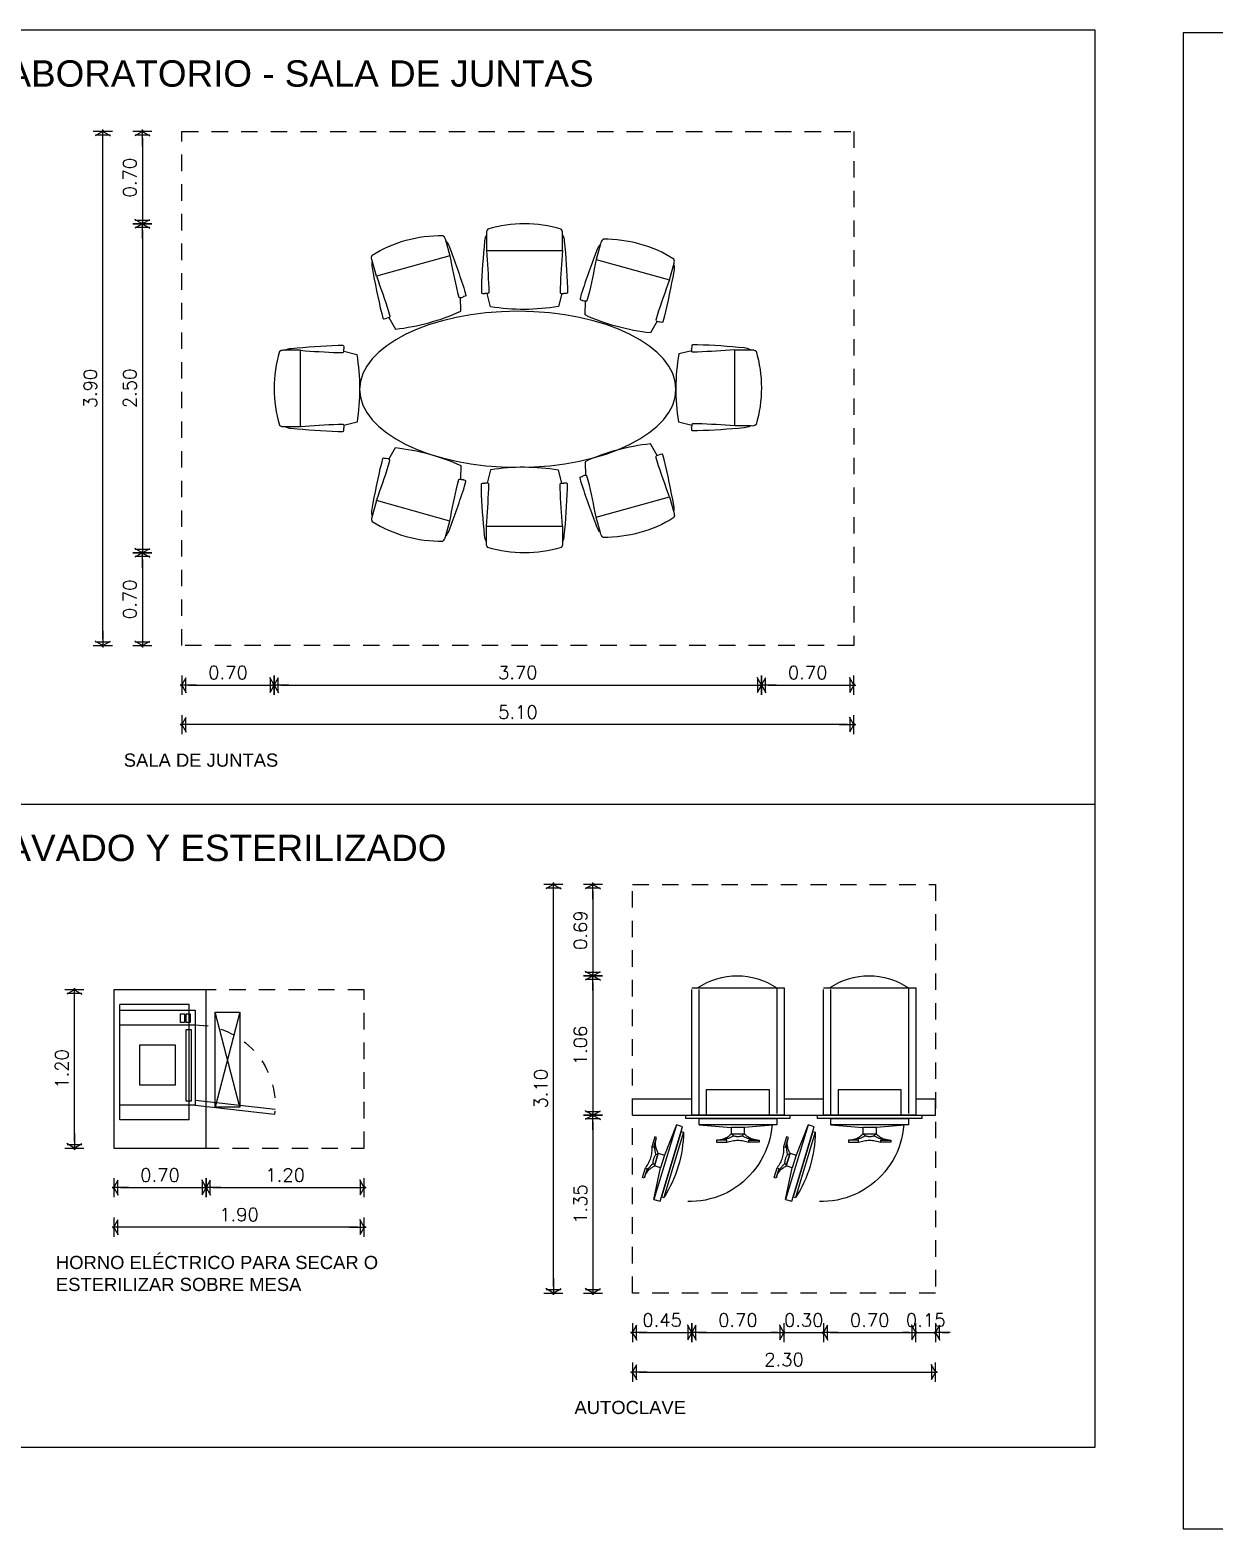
# Model space of a CAD drawing. Header units: millimetres. Extents: x 0 to 53.7, y -32.2 to -5.1.
# Drawn here: x 26.88 to 35.87, y -30.22 to -18.85 of the extents above; entities that cross this region are included whole.
import ezdxf

# ---------------------------------------------------------------- set-up
doc = ezdxf.new("R2010")
doc.units = ezdxf.units.MM
doc.header["$MEASUREMENT"] = 0
doc.linetypes.add('HIDDEN', pattern=[9.525, 6.35, -3.175])
doc.linetypes.add('HIDDEN2', pattern=[0.1875, 0.125, -0.0625])
for name, color, linetype in [('Cot', 8, 'Continuous'), ('Mob', 8, 'Continuous'), ('Mur', 3, 'Continuous'), ('Proy', 9, 'HIDDEN2'), ('Tex', 2, 'Continuous')]:
    doc.layers.add(name, color=color, linetype=linetype)
doc.styles.add('ARIAL', font='arial.ttf')
doc.styles.add('ROMANS', font='romans.shx')
doc.dimstyles.new('PAÑO', dxfattribs={"dimscale": 0.5, "dimtxt": 0.2, "dimasz": 0.1, "dimexe": 0.18, "dimexo": 0.0625, "dimgap": 0.09, "dimtad": 1, "dimzin": 0, "dimdsep": 46, "dimtxsty": 'ROMANS', "dimblk1": 'COTP', "dimblk2": 'COTP', "dimsah": 1, "dimcen": 0.09, "dimse1": 1, "dimse2": 1, "dimclrd": 256, "dimclrt": 2, "dimaunit": 1, "dimadec": 0, "dimazin": 0, "dimtfac": 1, "dimtix": 1, "dimtmove": 2, "dimatfit": 0, "dimldrblk": 'COTP', "dimfxl": 0.18, "dimtolj": 1, "dimtzin": 0, "dimarcsym": 0})

# ---------------------------------------------------------------- blocks, each defined once
blk = doc.blocks.new('2000')
for points in [[(-71.351, -54.526), (-71.928, -54.526), (-71.928, -54.393, -0.165111), (-71.918, -54.365, -0.145244), (-71.361, -54.365, -0.200567), (-71.351, -54.402)], [(-72.183, -54.595), (-72.74, -54.75), (-72.775, -54.622, -0.165111), (-72.774, -54.592, -0.145244), (-72.236, -54.442, -0.200567), (-72.217, -54.476)], [(-71.073, -54.566), (-70.516, -54.722), (-70.481, -54.593, 0.165111), (-70.483, -54.563, 0.145244), (-71.02, -54.414, 0.200567), (-71.04, -54.447)], [(-73.236, -55.287), (-73.236, -55.865), (-73.369, -55.865, -0.165111), (-73.397, -55.855, -0.145244), (-73.397, -55.297, -0.200567), (-73.36, -55.287)], [(-69.941, -55.283), (-69.941, -55.861), (-69.809, -55.861, 0.165111), (-69.78, -55.851, 0.145244), (-69.78, -55.293, 0.200567), (-69.818, -55.283)], [(-72.183, -56.55), (-72.74, -56.395), (-72.775, -56.523, 0.165111), (-72.774, -56.553, 0.145244), (-72.236, -56.703, 0.200567), (-72.217, -56.669)], [(-71.073, -56.578), (-70.516, -56.423), (-70.481, -56.551, -0.165111), (-70.483, -56.582, -0.145244), (-71.02, -56.731, -0.200567), (-71.04, -56.698)], [(-71.351, -56.619), (-71.928, -56.619), (-71.928, -56.752, 0.165111), (-71.918, -56.78, 0.145244), (-71.361, -56.78, 0.200567), (-71.351, -56.742)]]:
    blk.add_lwpolyline(points, format="xyb", close=True)
at = {"elevation": 0.079}
for points in [[(-71.928, -54.408, 0.128213), (-71.942, -54.455, 0.015409), (-71.966, -54.81), (-71.966, -54.847, 0.386304), (-71.959, -54.853, 0.014962), (-71.939, -54.854, 0.014962)], [(-71.351, -54.408, -0.128213), (-71.337, -54.455, -0.015409), (-71.313, -54.81), (-71.313, -54.847, -0.386304), (-71.32, -54.853, -0.014962), (-71.34, -54.854, -0.014962)], [(-71.041, -54.453, 0.128213), (-71.067, -54.494, 0.015409), (-71.185, -54.83), (-71.195, -54.866, 0.386304), (-71.19, -54.873, 0.014962), (-71.171, -54.88, 0.014962)], [(-72.215, -54.481, -0.128213), (-72.189, -54.523, -0.015409), (-72.071, -54.858), (-72.061, -54.894, -0.386304), (-72.067, -54.901, -0.014962), (-72.086, -54.908, -0.014962)], [(-72.772, -54.636, 0.128213), (-72.772, -54.685, 0.015409), (-72.7, -55.033), (-72.69, -55.069, 0.386304), (-72.682, -55.073, 0.014962), (-72.662, -55.069, 0.014962)], [(-70.485, -54.608, -0.128213), (-70.484, -54.657, -0.015409), (-70.556, -55.005), (-70.566, -55.041, -0.386304), (-70.575, -55.044, -0.014962), (-70.595, -55.04, -0.014962)], [(-73.354, -55.287, -0.128213), (-73.307, -55.273, -0.015409), (-72.952, -55.25), (-72.915, -55.25, -0.386304), (-72.909, -55.257, -0.014962), (-72.908, -55.277, -0.014962)], [(-69.823, -55.283, 0.128213), (-69.87, -55.27, 0.015409), (-70.225, -55.246), (-70.262, -55.246, 0.386304), (-70.268, -55.253, 0.014962), (-70.269, -55.273, 0.014962)], [(-73.354, -55.865, 0.128213), (-73.307, -55.879, 0.015409), (-72.952, -55.903), (-72.915, -55.902, 0.386304), (-72.909, -55.895, 0.014962), (-72.908, -55.875, 0.014962)], [(-69.823, -55.861, -0.128213), (-69.87, -55.875, -0.015409), (-70.225, -55.899), (-70.262, -55.899, -0.386304), (-70.268, -55.891, -0.014962), (-70.269, -55.871, -0.014962)], [(-72.772, -56.509, -0.128213), (-72.772, -56.46, -0.015409), (-72.7, -56.112), (-72.69, -56.076, -0.386304), (-72.682, -56.072, -0.014962), (-72.662, -56.076, -0.014962)], [(-70.485, -56.537, 0.128213), (-70.484, -56.488, 0.015409), (-70.556, -56.14), (-70.566, -56.104, 0.386304), (-70.575, -56.101, 0.014962), (-70.595, -56.105, 0.014962)], [(-72.215, -56.664, 0.128213), (-72.189, -56.622, 0.015409), (-72.071, -56.287), (-72.061, -56.251, 0.386304), (-72.067, -56.244, 0.014962), (-72.086, -56.237, 0.014962)], [(-71.928, -56.737, -0.128213), (-71.942, -56.69, -0.015409), (-71.966, -56.335), (-71.966, -56.298, -0.386304), (-71.959, -56.292, -0.014962), (-71.939, -56.291, -0.014962)], [(-71.351, -56.737, 0.128213), (-71.337, -56.69, 0.015409), (-71.313, -56.335), (-71.313, -56.298, 0.386304), (-71.32, -56.292, 0.014962), (-71.34, -56.291, 0.014962)], [(-71.041, -56.692, -0.128213), (-71.067, -56.651, -0.015409), (-71.185, -56.315), (-71.195, -56.279, -0.386304), (-71.19, -56.272, -0.014962), (-71.171, -56.265, -0.014962)]]:
    blk.add_lwpolyline(points, format="xyb", dxfattribs=at)
for points in [[(-71.928, -54.526, -0.012315), (-71.911, -54.81), (-71.911, -54.847, -0.386304), (-71.918, -54.853, -0.014962), (-71.939, -54.854, -0.014962)], [(-71.351, -54.526, 0.012315), (-71.368, -54.81), (-71.368, -54.847, 0.386304), (-71.361, -54.853, 0.014962), (-71.34, -54.854, 0.014962)], [(-71.073, -54.566, -0.012315), (-71.132, -54.844), (-71.142, -54.88, -0.386304), (-71.151, -54.884, -0.014962), (-71.171, -54.88, -0.014962)], [(-72.183, -54.595, 0.012315), (-72.124, -54.873), (-72.114, -54.909, 0.386304), (-72.105, -54.912, 0.014962), (-72.086, -54.908, 0.014962)], [(-72.74, -54.75, -0.012315), (-72.647, -55.019), (-72.637, -55.054, -0.386304), (-72.643, -55.062, -0.014962), (-72.662, -55.069, -0.014962)], [(-70.516, -54.722, 0.012315), (-70.609, -54.99), (-70.619, -55.026, 0.386304), (-70.614, -55.033, 0.014962), (-70.595, -55.04, 0.014962)], [(-72.646, -55.063), (-72.596, -55.151, 0.079983), (-72.099, -55.016), (-72.102, -54.911)], [(-71.922, -54.853), (-71.897, -54.952, 0.079983), (-71.382, -54.954), (-71.357, -54.853)], [(-70.611, -55.035), (-70.661, -55.123, -0.079983), (-71.157, -54.987), (-71.154, -54.883)], [(-73.236, -55.287, 0.012315), (-72.952, -55.304), (-72.915, -55.304, 0.386304), (-72.909, -55.297, 0.014962), (-72.908, -55.277, 0.014962)], [(-72.909, -55.858), (-72.81, -55.834, 0.079983), (-72.808, -55.319), (-72.909, -55.294)], [(-70.268, -55.854), (-70.367, -55.83, -0.079983), (-70.369, -55.315), (-70.268, -55.29)], [(-69.941, -55.283, -0.012315), (-70.225, -55.3), (-70.262, -55.3, -0.386304), (-70.268, -55.293, -0.014962), (-70.269, -55.273, -0.014962)], [(-73.236, -55.865, -0.012315), (-72.952, -55.848), (-72.915, -55.848, -0.386304), (-72.909, -55.855, -0.014962), (-72.908, -55.875, -0.014962)], [(-69.941, -55.861, 0.012315), (-70.225, -55.844), (-70.262, -55.844, 0.386304), (-70.268, -55.851, 0.014962), (-70.269, -55.871, 0.014962)], [(-72.646, -56.082), (-72.596, -55.993, -0.079983), (-72.099, -56.129), (-72.102, -56.233)], [(-70.611, -56.11), (-70.661, -56.022, 0.079983), (-71.157, -56.158), (-71.154, -56.262)], [(-72.74, -56.395, 0.012315), (-72.647, -56.126), (-72.637, -56.09, 0.386304), (-72.643, -56.083, 0.014962), (-72.662, -56.076, 0.014962)], [(-71.922, -56.292), (-71.897, -56.193, -0.079983), (-71.382, -56.191), (-71.357, -56.292)], [(-70.516, -56.423, -0.012315), (-70.609, -56.155), (-70.619, -56.119, -0.386304), (-70.614, -56.111, -0.014962), (-70.595, -56.105, -0.014962)], [(-72.183, -56.55, -0.012315), (-72.124, -56.272), (-72.114, -56.236, -0.386304), (-72.105, -56.233, -0.014962), (-72.086, -56.237, -0.014962)], [(-71.928, -56.619, 0.012315), (-71.911, -56.335), (-71.911, -56.298, 0.386304), (-71.918, -56.292, 0.014962), (-71.939, -56.291, 0.014962)], [(-71.351, -56.619, -0.012315), (-71.368, -56.335), (-71.368, -56.298, -0.386304), (-71.361, -56.292, -0.014962), (-71.34, -56.291, -0.014962)], [(-71.073, -56.578, 0.012315), (-71.132, -56.3), (-71.142, -56.265, 0.386304), (-71.151, -56.261, 0.014962), (-71.171, -56.265, 0.014962)]]:
    blk.add_lwpolyline(points, format="xyb")
for points in [[(-71.351, -54.526), (-71.928, -54.526)], [(-71.073, -54.566), (-70.516, -54.722)], [(-72.183, -54.595), (-72.74, -54.75)], [(-73.236, -55.287), (-73.236, -55.865)], [(-69.941, -55.283), (-69.941, -55.861)], [(-72.183, -56.55), (-72.74, -56.395)], [(-71.073, -56.578), (-70.516, -56.423)], [(-71.351, -56.619), (-71.928, -56.619)]]:
    blk.add_lwpolyline(points)
at = {"extrusion": (0, 0, -1)}
blk.add_ellipse((-71.589, -55.565), major_axis=(1.2, 0), ratio=0.493113, dxfattribs=at)
blk = doc.blocks.new('COTP')
at = {"color": 0}
for p, q in [((-2.24, 0), (0.28, 0)), ((0, -1.45), (0, 1.45))]:
    blk.add_line(p, q, dxfattribs=at)
at = {"color": 2}
for p, q in [((0.1, -0.17), (-0.67, 1.16)), ((0.1, 0.17), (-0.67, -1.16)), ((-0.56, -1.11), (-0.56, 1.11))]:
    blk.add_line(p, q, dxfattribs=at)
blk = doc.blocks.new('*D229')
at = {"layer": 'Cot', "lineweight": -2, "transparency": 16777216}
blk.add_line((27.735, -19.668), (27.735, -20.268), dxfattribs=at)
at = {"layer": 'Defpoints', "color": 0, "transparency": 16777216}
for p in [(28.035, -19.618), (27.735, -20.318), (30.635, -20.318)]:
    blk.add_point(p, dxfattribs=at)
at = {"layer": 'Cot', "lineweight": -2, "transparency": 16777216, "xscale": 0.05, "yscale": 0.05, "zscale": 0.05}
for p, rotation in [((27.735, -19.618), 90), ((27.735, -20.318), 270)]:
    blk.add_blockref('COTP', p, dxfattribs=dict(at, rotation=rotation))
at = {"layer": 'Cot', "color": 2, "transparency": 16777216, "insert": (27.64, -19.968), "char_height": 0.1, "attachment_point": 5, "rotation": 90, "style": 'ROMANS'}
blk.add_mtext('\\A1;0.70', dxfattribs=at)
blk = doc.blocks.new('*D230')
at = {"layer": 'Cot', "lineweight": -2, "transparency": 16777216}
blk.add_line((27.735, -20.368), (27.735, -22.765), dxfattribs=at)
at = {"layer": 'Defpoints', "color": 0, "transparency": 16777216}
for p in [(30.635, -20.318), (27.735, -22.815), (30.635, -22.815)]:
    blk.add_point(p, dxfattribs=at)
at = {"layer": 'Cot', "lineweight": -2, "transparency": 16777216, "xscale": 0.05, "yscale": 0.05, "zscale": 0.05}
for p, rotation in [((27.735, -20.318), 90), ((27.735, -22.815), 270)]:
    blk.add_blockref('COTP', p, dxfattribs=dict(at, rotation=rotation))
at = {"layer": 'Cot', "color": 2, "transparency": 16777216, "insert": (27.64, -21.567), "char_height": 0.1, "attachment_point": 5, "rotation": 90, "style": 'ROMANS'}
blk.add_mtext('\\A1;2.50', dxfattribs=at)
blk = doc.blocks.new('*D231')
at = {"layer": 'Cot', "lineweight": -2, "transparency": 16777216}
blk.add_line((27.735, -22.865), (27.735, -23.468), dxfattribs=at)
at = {"layer": 'Defpoints', "color": 0, "transparency": 16777216}
for p in [(30.635, -22.815), (27.735, -23.518), (28.035, -23.518)]:
    blk.add_point(p, dxfattribs=at)
at = {"layer": 'Cot', "lineweight": -2, "transparency": 16777216, "xscale": 0.05, "yscale": 0.05, "zscale": 0.05}
for p, rotation in [((27.735, -22.815), 90), ((27.735, -23.518), 270)]:
    blk.add_blockref('COTP', p, dxfattribs=dict(at, rotation=rotation))
at = {"layer": 'Cot', "color": 2, "transparency": 16777216, "insert": (27.64, -23.167), "char_height": 0.1, "attachment_point": 5, "rotation": 90, "style": 'ROMANS'}
blk.add_mtext('\\A1;0.70', dxfattribs=at)
blk = doc.blocks.new('*D232')
at = {"layer": 'Cot', "lineweight": -2, "transparency": 16777216}
blk.add_line((27.435, -23.468), (27.435, -19.668), dxfattribs=at)
at = {"layer": 'Defpoints', "color": 0, "transparency": 16777216}
for p in [(27.435, -19.618), (28.035, -19.618), (28.035, -23.518)]:
    blk.add_point(p, dxfattribs=at)
at = {"layer": 'Cot', "lineweight": -2, "transparency": 16777216, "xscale": 0.05, "yscale": 0.05, "zscale": 0.05}
for p, rotation in [((27.435, -19.618), 90), ((27.435, -23.518), 270)]:
    blk.add_blockref('COTP', p, dxfattribs=dict(at, rotation=rotation))
at = {"layer": 'Cot', "color": 2, "transparency": 16777216, "insert": (27.34, -21.568), "char_height": 0.1, "attachment_point": 5, "rotation": 90, "style": 'ROMANS'}
blk.add_mtext('\\A1;3.90', dxfattribs=at)
blk = doc.blocks.new('*D233')
at = {"layer": 'Cot', "lineweight": -2, "transparency": 16777216}
blk.add_line((28.085, -23.818), (28.685, -23.818), dxfattribs=at)
at = {"layer": 'Defpoints', "color": 0, "transparency": 16777216}
for p in [(28.735, -21.567), (28.035, -23.518), (28.735, -23.818)]:
    blk.add_point(p, dxfattribs=at)
at = {"layer": 'Cot', "lineweight": -2, "transparency": 16777216, "xscale": 0.05, "yscale": 0.05, "zscale": 0.05, "rotation": 180}
blk.add_blockref('COTP', (28.035, -23.818), dxfattribs=at)
at = {"layer": 'Cot', "lineweight": -2, "transparency": 16777216, "xscale": 0.05, "yscale": 0.05, "zscale": 0.05}
blk.add_blockref('COTP', (28.735, -23.818), dxfattribs=at)
at = {"layer": 'Cot', "color": 2, "transparency": 16777216, "insert": (28.385, -23.723), "char_height": 0.1, "attachment_point": 5, "style": 'ROMANS'}
blk.add_mtext('\\A1;0.70', dxfattribs=at)
blk = doc.blocks.new('*D234')
at = {"layer": 'Cot', "lineweight": -2, "transparency": 16777216}
blk.add_line((28.785, -23.818), (32.383, -23.818), dxfattribs=at)
at = {"layer": 'Defpoints', "color": 0, "transparency": 16777216}
for p in [(28.735, -21.567), (32.433, -21.563), (32.433, -23.818)]:
    blk.add_point(p, dxfattribs=at)
at = {"layer": 'Cot', "lineweight": -2, "transparency": 16777216, "xscale": 0.05, "yscale": 0.05, "zscale": 0.05, "rotation": 180}
blk.add_blockref('COTP', (28.735, -23.818), dxfattribs=at)
at = {"layer": 'Cot', "lineweight": -2, "transparency": 16777216, "xscale": 0.05, "yscale": 0.05, "zscale": 0.05}
blk.add_blockref('COTP', (32.433, -23.818), dxfattribs=at)
at = {"layer": 'Cot', "color": 2, "transparency": 16777216, "insert": (30.584, -23.723), "char_height": 0.1, "attachment_point": 5, "style": 'ROMANS'}
blk.add_mtext('\\A1;3.70', dxfattribs=at)
blk = doc.blocks.new('*D235')
at = {"layer": 'Cot', "lineweight": -2, "transparency": 16777216}
blk.add_line((32.483, -23.818), (33.085, -23.818), dxfattribs=at)
at = {"layer": 'Defpoints', "color": 0, "transparency": 16777216}
for p in [(32.433, -21.563), (33.135, -23.518), (33.135, -23.818)]:
    blk.add_point(p, dxfattribs=at)
at = {"layer": 'Cot', "lineweight": -2, "transparency": 16777216, "xscale": 0.05, "yscale": 0.05, "zscale": 0.05, "rotation": 180}
blk.add_blockref('COTP', (32.433, -23.818), dxfattribs=at)
at = {"layer": 'Cot', "lineweight": -2, "transparency": 16777216, "xscale": 0.05, "yscale": 0.05, "zscale": 0.05}
blk.add_blockref('COTP', (33.135, -23.818), dxfattribs=at)
at = {"layer": 'Cot', "color": 2, "transparency": 16777216, "insert": (32.784, -23.723), "char_height": 0.1, "attachment_point": 5, "style": 'ROMANS'}
blk.add_mtext('\\A1;0.70', dxfattribs=at)
blk = doc.blocks.new('*D236')
at = {"layer": 'Cot', "lineweight": -2, "transparency": 16777216}
blk.add_line((33.085, -24.118), (28.085, -24.118), dxfattribs=at)
at = {"layer": 'Defpoints', "color": 0, "transparency": 16777216}
for p in [(28.035, -23.518), (33.135, -23.518), (28.035, -24.118)]:
    blk.add_point(p, dxfattribs=at)
at = {"layer": 'Cot', "lineweight": -2, "transparency": 16777216, "xscale": 0.05, "yscale": 0.05, "zscale": 0.05, "rotation": 180}
blk.add_blockref('COTP', (28.035, -24.118), dxfattribs=at)
at = {"layer": 'Cot', "lineweight": -2, "transparency": 16777216, "xscale": 0.05, "yscale": 0.05, "zscale": 0.05}
blk.add_blockref('COTP', (33.135, -24.118), dxfattribs=at)
at = {"layer": 'Cot', "color": 2, "transparency": 16777216, "insert": (30.585, -24.023), "char_height": 0.1, "attachment_point": 5, "style": 'ROMANS'}
blk.add_mtext('\\A1;5.10', dxfattribs=at)
blk = doc.blocks.new('A$C02FB1285')
at = {"linetype": 'HIDDEN', "ltscale": 0.15}
for p, q in [((-0.295, -0.074), (-0.051, -0.095)), ((-0.051, -0.095), (0.051, -0.095)), ((-0.051, -0.143), (-0.051, -0.095)), ((0.295, -0.074), (0.051, -0.095)), ((0.051, -0.095), (0.051, -0.143)), ((0.467, -0.075), (0.558, -0.303)), ((0.051, -0.143), (-0.051, -0.143)), ((0.43, -0.124), (0.413, -0.129)), ((0.604, -0.289), (0.558, -0.303)), ((0.558, -0.303), (0.587, -0.4)), ((0.633, -0.386), (0.604, -0.289)), ((0.604, -0.289), (0.633, -0.386)), ((0.587, -0.4), (0.633, -0.386)), ((0.638, -0.64), (0.587, -0.4)), ((0.58, -0.62), (0.562, -0.625))]:
    blk.add_line(p, q, dxfattribs=at)
for points in [[(-0.35, 0.965), (-0.35, 0), (0.35, 0), (0.35, 0.965)], [(-0.295, 0.965), (-0.295, 0), (0.295, 0), (0.295, 0.965)], [(-0.24, 0), (-0.24, 0.192), (0.24, 0.192), (0.24, 0)], [(-0.395, 0), (-0.395, -0.025), (0.395, -0.025), (0.395, 0)], [(-0.295, -0.025), (-0.295, -0.074), (0.295, -0.074), (0.295, -0.025)], [(0.42, -0.09), (0.467, -0.075), (0.638, -0.64), (0.59, -0.654)], [(-0.161, -0.19), (-0.161, -0.205), (-0.084, -0.205), (-0.084, -0.19)], [(0.161, -0.19), (0.161, -0.205), (0.084, -0.205), (0.084, -0.19)], [(0.617, -0.17), (0.631, -0.166), (0.654, -0.24), (0.639, -0.244)], [(0.71, -0.478), (0.724, -0.474), (0.702, -0.4), (0.688, -0.404)]]:
    blk.add_lwpolyline(points, close=True, dxfattribs=at)
for points in [[(0.413, -0.129), (0.562, -0.625)], [(0.43, -0.124), (0.58, -0.62)]]:
    blk.add_lwpolyline(points, dxfattribs=at)
for centre, radius, start, end in [((0.005, 0.521), 0.536, 55.9415, 124.0585), ((0.368, -0.027), 0.629, 184.3245, 287.9811), ((-0.154, -0.054), 0.136, 272.7239, 319.2287), ((-0.164, 0.054), 0.248, 279.7258, 300.9992), ((0, -0.436), 0.245, 69.9877, 110.0123), ((-0.053, -0.16), 0.0171, 5.8932, 84.0021), ((0, -0.046), 0.118, 252.3941, 287.6059), ((0.053, -0.16), 0.0171, 95.9979, 174.1068), ((0.164, 0.054), 0.248, 239.0008, 260.2742), ((0.154, -0.054), 0.136, 220.7713, 267.2761), ((1.33, -0.123), 0.917, 180.3836, 213.2), ((0.489, -0.216), 0.136, 327.5631, 14.0679), ((0.382, -0.238), 0.248, 345.7926, 7.066), ((0.62, -0.282), 0.0171, 202.7897, 280.8986), ((0.525, -0.366), 0.118, 359.1859, 34.3977), ((0.898, -0.253), 0.245, 176.7795, 216.8041), ((0.65, -0.383), 0.0171, 112.685, 190.7939), ((0.578, -0.511), 0.136, 19.5157, 66.0205), ((0.477, -0.551), 0.248, 26.5175, 47.791)]:
    blk.add_arc(centre, radius, start, end, dxfattribs=at)
blk = doc.blocks.new('*D243')
at = {"layer": 'Cot', "lineweight": -2, "transparency": 16777216}
blk.add_line((31.154, -25.38), (31.154, -25.973), dxfattribs=at)
at = {"layer": 'Defpoints', "color": 0, "transparency": 16777216}
for p in [(31.454, -25.33), (31.154, -26.023), (32.249, -26.023)]:
    blk.add_point(p, dxfattribs=at)
at = {"layer": 'Cot', "lineweight": -2, "transparency": 16777216, "xscale": 0.05, "yscale": 0.05, "zscale": 0.05}
for p, rotation in [((31.154, -25.33), 90), ((31.154, -26.023), 270)]:
    blk.add_blockref('COTP', p, dxfattribs=dict(at, rotation=rotation))
at = {"layer": 'Cot', "color": 2, "transparency": 16777216, "insert": (31.059, -25.677), "char_height": 0.1, "attachment_point": 5, "rotation": 90, "style": 'ROMANS'}
blk.add_mtext('\\A1;0.69', dxfattribs=at)
blk = doc.blocks.new('*D244')
at = {"layer": 'Cot', "lineweight": -2, "transparency": 16777216}
blk.add_line((31.154, -26.073), (31.154, -27.03), dxfattribs=at)
at = {"layer": 'Defpoints', "color": 0, "transparency": 16777216}
for p in [(32.249, -26.023), (31.154, -27.08), (31.859, -27.08)]:
    blk.add_point(p, dxfattribs=at)
at = {"layer": 'Cot', "lineweight": -2, "transparency": 16777216, "xscale": 0.05, "yscale": 0.05, "zscale": 0.05}
for p, rotation in [((31.154, -26.023), 90), ((31.154, -27.08), 270)]:
    blk.add_blockref('COTP', p, dxfattribs=dict(at, rotation=rotation))
at = {"layer": 'Cot', "color": 2, "transparency": 16777216, "insert": (31.059, -26.552), "char_height": 0.1, "attachment_point": 5, "rotation": 90, "style": 'ROMANS'}
blk.add_mtext('\\A1;1.06', dxfattribs=at)
blk = doc.blocks.new('*D245')
at = {"layer": 'Cot', "lineweight": -2, "transparency": 16777216}
blk.add_line((31.154, -27.13), (31.154, -28.38), dxfattribs=at)
at = {"layer": 'Defpoints', "color": 0, "transparency": 16777216}
for p in [(31.859, -27.08), (31.154, -28.43), (31.454, -28.43)]:
    blk.add_point(p, dxfattribs=at)
at = {"layer": 'Cot', "lineweight": -2, "transparency": 16777216, "xscale": 0.05, "yscale": 0.05, "zscale": 0.05}
for p, rotation in [((31.154, -27.08), 90), ((31.154, -28.43), 270)]:
    blk.add_blockref('COTP', p, dxfattribs=dict(at, rotation=rotation))
at = {"layer": 'Cot', "color": 2, "transparency": 16777216, "insert": (31.059, -27.755), "char_height": 0.1, "attachment_point": 5, "rotation": 90, "style": 'ROMANS'}
blk.add_mtext('\\A1;1.35', dxfattribs=at)
blk = doc.blocks.new('*D246')
at = {"layer": 'Cot', "lineweight": -2, "transparency": 16777216}
blk.add_line((30.854, -28.38), (30.854, -25.38), dxfattribs=at)
at = {"layer": 'Defpoints', "color": 0, "transparency": 16777216}
for p in [(30.854, -25.33), (31.454, -25.33), (31.454, -28.43)]:
    blk.add_point(p, dxfattribs=at)
at = {"layer": 'Cot', "lineweight": -2, "transparency": 16777216, "xscale": 0.05, "yscale": 0.05, "zscale": 0.05}
for p, rotation in [((30.854, -25.33), 90), ((30.854, -28.43), 270)]:
    blk.add_blockref('COTP', p, dxfattribs=dict(at, rotation=rotation))
at = {"layer": 'Cot', "color": 2, "transparency": 16777216, "insert": (30.759, -26.88), "char_height": 0.1, "attachment_point": 5, "rotation": 90, "style": 'ROMANS'}
blk.add_mtext('\\A1;3.10', dxfattribs=at)
blk = doc.blocks.new('*D247')
at = {"layer": 'Cot', "lineweight": -2, "transparency": 16777216}
blk.add_line((31.504, -28.73), (31.854, -28.73), dxfattribs=at)
at = {"layer": 'Defpoints', "color": 0, "transparency": 16777216}
for p in [(31.454, -27.08), (31.904, -27.08), (31.904, -28.73)]:
    blk.add_point(p, dxfattribs=at)
at = {"layer": 'Cot', "lineweight": -2, "transparency": 16777216, "xscale": 0.05, "yscale": 0.05, "zscale": 0.05, "rotation": 180}
blk.add_blockref('COTP', (31.454, -28.73), dxfattribs=at)
at = {"layer": 'Cot', "lineweight": -2, "transparency": 16777216, "xscale": 0.05, "yscale": 0.05, "zscale": 0.05}
blk.add_blockref('COTP', (31.904, -28.73), dxfattribs=at)
at = {"layer": 'Cot', "color": 2, "transparency": 16777216, "insert": (31.679, -28.635), "char_height": 0.1, "attachment_point": 5, "style": 'ROMANS'}
blk.add_mtext('\\A1;0.45', dxfattribs=at)
blk = doc.blocks.new('*D248')
at = {"layer": 'Cot', "lineweight": -2, "transparency": 16777216}
blk.add_line((31.954, -28.73), (32.554, -28.73), dxfattribs=at)
at = {"layer": 'Defpoints', "color": 0, "transparency": 16777216}
for p in [(31.904, -27.08), (32.604, -27.08), (32.604, -28.73)]:
    blk.add_point(p, dxfattribs=at)
at = {"layer": 'Cot', "lineweight": -2, "transparency": 16777216, "xscale": 0.05, "yscale": 0.05, "zscale": 0.05, "rotation": 180}
blk.add_blockref('COTP', (31.904, -28.73), dxfattribs=at)
at = {"layer": 'Cot', "lineweight": -2, "transparency": 16777216, "xscale": 0.05, "yscale": 0.05, "zscale": 0.05}
blk.add_blockref('COTP', (32.604, -28.73), dxfattribs=at)
at = {"layer": 'Cot', "color": 2, "transparency": 16777216, "insert": (32.254, -28.635), "char_height": 0.1, "attachment_point": 5, "style": 'ROMANS'}
blk.add_mtext('\\A1;0.70', dxfattribs=at)
blk = doc.blocks.new('*D249')
at = {"layer": 'Cot', "lineweight": -2, "transparency": 16777216}
for p, q in [((32.554, -28.73), (32.504, -28.73)), ((32.604, -28.73), (32.904, -28.73)), ((32.954, -28.73), (33.004, -28.73))]:
    blk.add_line(p, q, dxfattribs=at)
at = {"layer": 'Defpoints', "color": 0, "transparency": 16777216}
for p in [(32.604, -27.08), (32.904, -27.08), (32.904, -28.73)]:
    blk.add_point(p, dxfattribs=at)
at = {"layer": 'Cot', "lineweight": -2, "transparency": 16777216, "xscale": 0.05, "yscale": 0.05, "zscale": 0.05}
blk.add_blockref('COTP', (32.604, -28.73), dxfattribs=at)
at = {"layer": 'Cot', "lineweight": -2, "transparency": 16777216, "xscale": 0.05, "yscale": 0.05, "zscale": 0.05, "rotation": 180}
blk.add_blockref('COTP', (32.904, -28.73), dxfattribs=at)
at = {"layer": 'Cot', "color": 2, "transparency": 16777216, "insert": (32.754, -28.635), "char_height": 0.1, "attachment_point": 5, "style": 'ROMANS'}
blk.add_mtext('\\A1;0.30', dxfattribs=at)
blk = doc.blocks.new('*D250')
at = {"layer": 'Cot', "lineweight": -2, "transparency": 16777216}
blk.add_line((32.954, -28.73), (33.554, -28.73), dxfattribs=at)
at = {"layer": 'Defpoints', "color": 0, "transparency": 16777216}
for p in [(32.904, -27.08), (33.604, -27.08), (33.604, -28.73)]:
    blk.add_point(p, dxfattribs=at)
at = {"layer": 'Cot', "lineweight": -2, "transparency": 16777216, "xscale": 0.05, "yscale": 0.05, "zscale": 0.05, "rotation": 180}
blk.add_blockref('COTP', (32.904, -28.73), dxfattribs=at)
at = {"layer": 'Cot', "lineweight": -2, "transparency": 16777216, "xscale": 0.05, "yscale": 0.05, "zscale": 0.05}
blk.add_blockref('COTP', (33.604, -28.73), dxfattribs=at)
at = {"layer": 'Cot', "color": 2, "transparency": 16777216, "insert": (33.254, -28.635), "char_height": 0.1, "attachment_point": 5, "style": 'ROMANS'}
blk.add_mtext('\\A1;0.70', dxfattribs=at)
blk = doc.blocks.new('*D251')
at = {"layer": 'Cot', "lineweight": -2, "transparency": 16777216}
for p, q in [((33.554, -28.73), (33.504, -28.73)), ((33.604, -28.73), (33.754, -28.73)), ((33.804, -28.73), (33.854, -28.73))]:
    blk.add_line(p, q, dxfattribs=at)
at = {"layer": 'Defpoints', "color": 0, "transparency": 16777216}
for p in [(33.604, -27.08), (33.754, -27.08), (33.754, -28.73)]:
    blk.add_point(p, dxfattribs=at)
at = {"layer": 'Cot', "lineweight": -2, "transparency": 16777216, "xscale": 0.05, "yscale": 0.05, "zscale": 0.05}
blk.add_blockref('COTP', (33.604, -28.73), dxfattribs=at)
at = {"layer": 'Cot', "lineweight": -2, "transparency": 16777216, "xscale": 0.05, "yscale": 0.05, "zscale": 0.05, "rotation": 180}
blk.add_blockref('COTP', (33.754, -28.73), dxfattribs=at)
at = {"layer": 'Cot', "color": 2, "transparency": 16777216, "insert": (33.679, -28.635), "char_height": 0.1, "attachment_point": 5, "style": 'ROMANS'}
blk.add_mtext('\\A1;0.15', dxfattribs=at)
blk = doc.blocks.new('*D252')
at = {"layer": 'Cot', "lineweight": -2, "transparency": 16777216}
blk.add_line((31.504, -29.03), (33.704, -29.03), dxfattribs=at)
at = {"layer": 'Defpoints', "color": 0, "transparency": 16777216}
for p in [(31.454, -28.43), (33.754, -28.43), (33.754, -29.03)]:
    blk.add_point(p, dxfattribs=at)
at = {"layer": 'Cot', "lineweight": -2, "transparency": 16777216, "xscale": 0.05, "yscale": 0.05, "zscale": 0.05, "rotation": 180}
blk.add_blockref('COTP', (31.454, -29.03), dxfattribs=at)
at = {"layer": 'Cot', "lineweight": -2, "transparency": 16777216, "xscale": 0.05, "yscale": 0.05, "zscale": 0.05}
blk.add_blockref('COTP', (33.754, -29.03), dxfattribs=at)
at = {"layer": 'Cot', "color": 2, "transparency": 16777216, "insert": (32.604, -28.935), "char_height": 0.1, "attachment_point": 5, "style": 'ROMANS'}
blk.add_mtext('\\A1;2.30', dxfattribs=at)
blk = doc.blocks.new('AXMA120CAXCB')
blk.add_lwpolyline([(0, 0.7), (1.2, 0.7), (1.2, 0), (0, 0)], close=True)
blk = doc.blocks.new('A$C1F422D5E')
at = {"linetype": 'Continuous'}
for p, q in [((0, 0), (-1.168, 0)), ((-1.168, -0.7), (-1.168, 0)), ((-1.11, 0), (-1.11, -0.76)), ((-0.96, 0), (-0.96, -0.76)), ((-0.15, -0.76), (-0.15, 0)), ((0, -0.7), (0, 0)), ((-0.76, -0.2), (-0.76, -0.56)), ((-0.35, -0.2), (-0.76, -0.2)), ((-0.35, -0.56), (-0.35, -0.2)), ((-0.76, -0.56), (-0.35, -0.56)), ((0, -0.7), (-1.168, -0.7)), ((-0.985, -0.611), (-1.073, -0.611)), ((-1.073, -0.611), (-1.073, -0.652)), ((-1.073, -0.652), (-0.985, -0.652)), ((-0.985, -0.669), (-1.073, -0.669)), ((-1.073, -0.669), (-1.073, -0.71)), ((-1.073, -0.71), (-0.985, -0.71)), ((-0.985, -0.652), (-0.985, -0.611)), ((-0.985, -0.71), (-0.985, -0.669)), ((-0.188, -0.669), (-0.915, -0.669)), ((-0.915, -0.669), (-0.915, -0.719)), ((-0.915, -0.719), (-0.188, -0.719)), ((-0.188, -0.719), (-0.188, -0.669)), ((-1.11, -0.76), (-0.15, -0.76)), ((-0.2, -0.766), (-0.107, -1.57)), ((-0.15, -0.76), (-0.057, -1.565))]:
    blk.add_line(p, q, dxfattribs=at)
at = {"linetype": 'HIDDEN', "ltscale": 0.2}
for p, q in [((-0.129, -0.963), (-1.089, -0.963)), ((-1.089, -0.963), (-1.089, -1.213)), ((-0.129, -1.213), (-1.089, -0.963)), ((-1.089, -1.213), (-0.129, -0.963)), ((-0.129, -1.213), (-0.129, -0.963)), ((-1.089, -1.213), (-0.129, -1.213))]:
    blk.add_line(p, q, dxfattribs=at)
at = {"linetype": 'HIDDEN2'}
blk.add_arc((-0.15, -0.76), 0.81, 180, 276.5638, dxfattribs=at)
blk = doc.blocks.new('*D253')
at = {"layer": 'Cot', "lineweight": -2, "transparency": 16777216}
blk.add_line((27.219, -27.28), (27.219, -26.18), dxfattribs=at)
at = {"layer": 'Defpoints', "color": 0, "transparency": 16777216}
for p in [(27.219, -26.13), (27.519, -26.13), (27.519, -27.33)]:
    blk.add_point(p, dxfattribs=at)
at = {"layer": 'Cot', "lineweight": -2, "transparency": 16777216, "xscale": 0.05, "yscale": 0.05, "zscale": 0.05}
for p, rotation in [((27.219, -26.13), 90), ((27.219, -27.33), 270)]:
    blk.add_blockref('COTP', p, dxfattribs=dict(at, rotation=rotation))
at = {"layer": 'Cot', "color": 2, "transparency": 16777216, "insert": (27.124, -26.73), "char_height": 0.1, "attachment_point": 5, "rotation": 90, "style": 'ROMANS'}
blk.add_mtext('\\A1;1.20', dxfattribs=at)
blk = doc.blocks.new('*D254')
at = {"layer": 'Cot', "lineweight": -2, "transparency": 16777216}
blk.add_line((27.569, -27.63), (28.169, -27.63), dxfattribs=at)
at = {"layer": 'Defpoints', "color": 0, "transparency": 16777216}
for p in [(27.519, -27.33), (28.219, -27.33), (28.219, -27.63)]:
    blk.add_point(p, dxfattribs=at)
at = {"layer": 'Cot', "lineweight": -2, "transparency": 16777216, "xscale": 0.05, "yscale": 0.05, "zscale": 0.05, "rotation": 180}
blk.add_blockref('COTP', (27.519, -27.63), dxfattribs=at)
at = {"layer": 'Cot', "lineweight": -2, "transparency": 16777216, "xscale": 0.05, "yscale": 0.05, "zscale": 0.05}
blk.add_blockref('COTP', (28.219, -27.63), dxfattribs=at)
at = {"layer": 'Cot', "color": 2, "transparency": 16777216, "insert": (27.869, -27.535), "char_height": 0.1, "attachment_point": 5, "style": 'ROMANS'}
blk.add_mtext('\\A1;0.70', dxfattribs=at)
blk = doc.blocks.new('*D255')
at = {"layer": 'Cot', "lineweight": -2, "transparency": 16777216}
blk.add_line((28.269, -27.63), (29.369, -27.63), dxfattribs=at)
at = {"layer": 'Defpoints', "color": 0, "transparency": 16777216}
for p in [(28.219, -27.33), (29.419, -27.63), (29.419, -27.63)]:
    blk.add_point(p, dxfattribs=at)
at = {"layer": 'Cot', "lineweight": -2, "transparency": 16777216, "xscale": 0.05, "yscale": 0.05, "zscale": 0.05, "rotation": 180}
blk.add_blockref('COTP', (28.219, -27.63), dxfattribs=at)
at = {"layer": 'Cot', "lineweight": -2, "transparency": 16777216, "xscale": 0.05, "yscale": 0.05, "zscale": 0.05}
blk.add_blockref('COTP', (29.419, -27.63), dxfattribs=at)
at = {"layer": 'Cot', "color": 2, "transparency": 16777216, "insert": (28.819, -27.535), "char_height": 0.1, "attachment_point": 5, "style": 'ROMANS'}
blk.add_mtext('\\A1;1.20', dxfattribs=at)
blk = doc.blocks.new('*D256')
at = {"layer": 'Cot', "lineweight": -2, "transparency": 16777216}
blk.add_line((29.369, -27.93), (27.569, -27.93), dxfattribs=at)
at = {"layer": 'Defpoints', "color": 0, "transparency": 16777216}
for p in [(27.519, -27.33), (29.419, -27.33), (27.519, -27.93)]:
    blk.add_point(p, dxfattribs=at)
at = {"layer": 'Cot', "lineweight": -2, "transparency": 16777216, "xscale": 0.05, "yscale": 0.05, "zscale": 0.05, "rotation": 180}
blk.add_blockref('COTP', (27.519, -27.93), dxfattribs=at)
at = {"layer": 'Cot', "lineweight": -2, "transparency": 16777216, "xscale": 0.05, "yscale": 0.05, "zscale": 0.05}
blk.add_blockref('COTP', (29.419, -27.93), dxfattribs=at)
at = {"layer": 'Cot', "color": 2, "transparency": 16777216, "insert": (28.469, -27.835), "char_height": 0.1, "attachment_point": 5, "style": 'ROMANS'}
blk.add_mtext('\\A1;1.90', dxfattribs=at)

msp = doc.modelspace()

# ---------------------------------------------------------------- linework, layer by layer
at = {"layer": 'Mur'}
msp.add_lwpolyline([(31.454, -27.08), (31.904, -27.08), (31.904, -26.96), (31.454, -26.96)], dxfattribs=at)
for points in [[(32.904, -26.96), (32.604, -26.96), (32.604, -27.08), (32.904, -27.08)], [(33.754, -26.96), (33.604, -26.96), (33.604, -27.08), (33.754, -27.08)]]:
    msp.add_lwpolyline(points, close=True, dxfattribs=at)
at = {"layer": 'Proy'}
for points in [[(33.135, -19.618), (33.135, -23.518), (28.035, -23.518), (28.035, -19.618)], [(31.454, -25.33), (33.754, -25.33), (33.754, -28.43), (31.454, -28.43)], [(27.519, -27.33), (29.419, -27.33), (29.419, -26.13), (27.519, -26.13)]]:
    msp.add_lwpolyline(points, close=True, dxfattribs=at)
at = {"layer": 'Tex'}
msp.add_line((34.966, -24.723), (26.266, -24.723), dxfattribs=at)
for points in [[(17.966, -18.848), (17.966, -29.598), (34.966, -29.598), (34.966, -18.848)], [(35.634, -18.87), (35.634, -30.22), (53.634, -30.22), (53.634, -18.87)]]:
    msp.add_lwpolyline(points, close=True, dxfattribs=at)

# ---------------------------------------------------------------- block references
at = {"layer": 'Mob', "rotation": 180}
msp.add_blockref('2000', (-41.005, -77.139), dxfattribs=at)
at = {"layer": 'Mob', "ltscale": 0.5, "xscale": -1}
for p in [(32.254, -27.08), (33.254, -27.08)]:
    msp.add_blockref('A$C02FB1285', p, dxfattribs=at)
at = {"layer": 'Mob', "xscale": -1, "rotation": 270}
msp.add_blockref('AXMA120CAXCB', (27.519, -27.33), dxfattribs=at)
at = {"layer": 'Mob', "xscale": -0.75, "yscale": 0.75, "zscale": 0.75, "rotation": 90}
msp.add_blockref('A$C1F422D5E', (27.565, -27.116), dxfattribs=at)

# ---------------------------------------------------------------- texts
at = {"layer": 'Tex', "style": 'ARIAL'}
for s, p in [('LABORATORIO - SALA DE JUNTAS', (26.549, -19.278)), ('LAVADO Y ESTERILIZADO ', (26.549, -25.153))]:
    msp.add_text(s, height=0.2, dxfattribs=at).set_placement(p)
at = {"layer": 'Tex', "char_height": 0.1, "width": 3.95116, "attachment_point": 1, "style": 'ARIAL'}
for s, insert in [('{\\C2;SALA DE JUNTAS}', (27.594, -24.337)), ('{\\C2;HORNO ELÉCTRICO PARA SECAR O \\PESTERILIZAR SOBRE MESA  }', (27.079, -28.148)), ('{\\C2;AUTOCLAVE}', (31.014, -29.248))]:
    msp.add_mtext(s, dxfattribs=dict(at, insert=insert))

# ---------------------------------------------------------------- dimensions: what is measured, and where the dimension line sits
at = {"layer": 'Cot'}
for base, p1, p2, picture, middle in [((27.435, -19.618), (28.035, -23.518), (28.035, -19.618), '*D232', (27.34, -21.568)), ((27.735, -20.318), (28.035, -19.618), (30.635, -20.318), '*D229', (27.64, -19.968)), ((27.735, -22.815), (30.635, -20.318), (30.635, -22.815), '*D230', (27.64, -21.567)), ((27.735, -23.518), (30.635, -22.815), (28.035, -23.518), '*D231', (27.64, -23.167)), ((30.854, -25.33), (31.454, -28.43), (31.454, -25.33), '*D246', (30.759, -26.88)), ((31.154, -26.023), (31.454, -25.33), (32.249, -26.023), '*D243', (31.059, -25.677)), ((31.154, -27.08), (32.249, -26.023), (31.859, -27.08), '*D244', (31.059, -26.552)), ((27.219, -26.13), (27.519, -27.33), (27.519, -26.13), '*D253', (27.124, -26.73)), ((31.154, -28.43), (31.859, -27.08), (31.454, -28.43), '*D245', (31.059, -27.755))]:
    dim = msp.add_linear_dim(base=base, p1=p1, p2=p2, angle=90, dimstyle='PAÑO', dxfattribs=at)
    dim.commit()
    dim.dimension.update_dxf_attribs({"geometry": picture, "text_midpoint": middle})
for base, p1, p2, picture, middle in [((28.735, -23.818), (28.035, -23.518), (28.735, -21.567), '*D233', (28.385, -23.723)), ((32.433, -23.818), (28.735, -21.567), (32.433, -21.563), '*D234', (30.584, -23.723)), ((33.135, -23.818), (32.433, -21.563), (33.135, -23.518), '*D235', (32.784, -23.723)), ((28.035, -24.118), (33.135, -23.518), (28.035, -23.518), '*D236', (30.585, -24.023)), ((31.904, -28.73), (31.454, -27.08), (31.904, -27.08), '*D247', (31.679, -28.635)), ((32.604, -28.73), (31.904, -27.08), (32.604, -27.08), '*D248', (32.254, -28.635)), ((32.904, -28.73), (32.604, -27.08), (32.904, -27.08), '*D249', (32.754, -28.635)), ((33.604, -28.73), (32.904, -27.08), (33.604, -27.08), '*D250', (33.254, -28.635)), ((33.754, -28.73), (33.604, -27.08), (33.754, -27.08), '*D251', (33.679, -28.635)), ((28.219, -27.63), (27.519, -27.33), (28.219, -27.33), '*D254', (27.869, -27.535)), ((27.519, -27.93), (29.419, -27.33), (27.519, -27.33), '*D256', (28.469, -27.835)), ((29.419, -27.63), (28.219, -27.33), (29.419, -27.63), '*D255', (28.819, -27.535)), ((33.754, -29.03), (31.454, -28.43), (33.754, -28.43), '*D252', (32.604, -28.935))]:
    dim = msp.add_linear_dim(base=base, p1=p1, p2=p2, dimstyle='PAÑO', dxfattribs=at)
    dim.commit()
    dim.dimension.update_dxf_attribs({"geometry": picture, "text_midpoint": middle})

doc.saveas('drawing.dxf')
